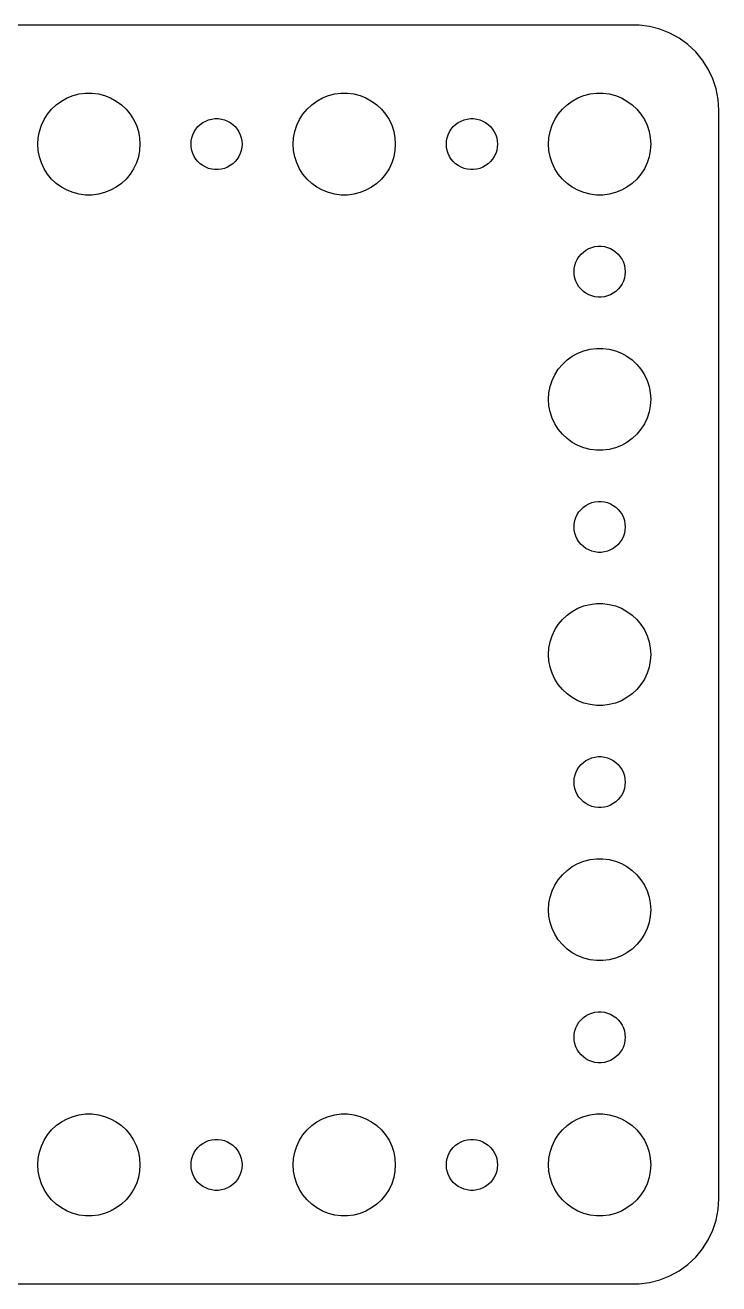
# Model space of a CAD drawing. Header units: metres. Extents: x -37 to 37, y 215 to 541.
# Drawn here: x -3.7 to 37, y 299 to 373 of the extents above; entities that cross this region are included whole.
import ezdxf

# ---------------------------------------------------------------- set-up
doc = ezdxf.new("R2010")
doc.units = ezdxf.units.M

msp = doc.modelspace()

# ---------------------------------------------------------------- linework, layer by layer
for p, q in [((32.3139, 372.99), (-32.3139, 372.99)), ((32.9369, 372.911), (32.3139, 372.99)), ((33.5451, 372.755), (32.9369, 372.911)), ((34.1289, 372.524), (33.5451, 372.755)), ((34.6791, 372.222), (34.1289, 372.524)), ((35.1871, 371.853), (34.6791, 372.222)), ((35.6448, 371.423), (35.1871, 371.853)), ((36.0451, 370.939), (35.6448, 371.423)), ((36.3815, 370.409), (36.0451, 370.939)), ((36.6489, 369.841), (36.3815, 370.409)), ((36.8429, 369.243), (36.6489, 369.841)), ((36.9606, 368.627), (36.8429, 369.243)), ((-1.91226, 368.312), (-1.60747, 368.533)), ((-1.60747, 368.533), (-1.27733, 368.714)), ((-1.27733, 368.714), (-0.92705, 368.853)), ((-0.92705, 368.853), (-0.56213, 368.947)), ((-0.56213, 368.947), (-0.18837, 368.994)), ((-0.18837, 368.994), (0.18837, 368.994)), ((0.18837, 368.994), (0.56213, 368.947)), ((0.56213, 368.947), (0.92705, 368.853)), ((0.92705, 368.853), (1.27733, 368.714)), ((1.27733, 368.714), (1.60747, 368.533)), ((1.60747, 368.533), (1.91226, 368.312)), ((13.0877, 368.312), (13.3925, 368.533)), ((13.3925, 368.533), (13.7227, 368.714)), ((13.7227, 368.714), (14.0729, 368.853)), ((14.0729, 368.853), (14.4379, 368.947)), ((14.4379, 368.947), (14.8116, 368.994)), ((14.8116, 368.994), (15.1884, 368.994)), ((15.1884, 368.994), (15.5621, 368.947)), ((15.5621, 368.947), (15.927, 368.853)), ((15.927, 368.853), (16.2773, 368.714)), ((16.2773, 368.714), (16.6075, 368.533)), ((16.6075, 368.533), (16.9123, 368.312)), ((28.0877, 368.312), (28.3925, 368.533)), ((28.3925, 368.533), (28.7227, 368.714)), ((28.7227, 368.714), (29.0729, 368.853)), ((29.0729, 368.853), (29.4379, 368.947)), ((29.4379, 368.947), (29.8116, 368.994)), ((29.8116, 368.994), (30.1884, 368.994)), ((30.1884, 368.994), (30.5621, 368.947)), ((30.5621, 368.947), (30.927, 368.853)), ((30.927, 368.853), (31.2773, 368.714)), ((31.2773, 368.714), (31.6075, 368.533)), ((31.6075, 368.533), (31.9123, 368.312)), ((37, 368), (36.9606, 368.627)), ((-2.62891, 367.445), (-2.42705, 367.763)), ((-2.42705, 367.763), (-2.1869, 368.054)), ((-2.1869, 368.054), (-1.91226, 368.312)), ((1.91226, 368.312), (2.1869, 368.054)), ((2.1869, 368.054), (2.42705, 367.763)), ((2.42705, 367.763), (2.62891, 367.445)), ((12.3711, 367.445), (12.5729, 367.763)), ((12.5729, 367.763), (12.8131, 368.054)), ((12.8131, 368.054), (13.0877, 368.312)), ((16.9123, 368.312), (17.1869, 368.054)), ((17.1869, 368.054), (17.427, 367.763)), ((17.427, 367.763), (17.6289, 367.445)), ((27.3711, 367.445), (27.5729, 367.763)), ((27.5729, 367.763), (27.8131, 368.054)), ((27.8131, 368.054), (28.0877, 368.312)), ((31.9123, 368.312), (32.1869, 368.054)), ((32.1869, 368.054), (32.427, 367.763)), ((32.427, 367.763), (32.6289, 367.445)), ((37, 304), (37, 368)), ((-2.90575, 366.746), (-2.78932, 367.104)), ((-2.78932, 367.104), (-2.62891, 367.445)), ((2.62891, 367.445), (2.78932, 367.104)), ((2.78932, 367.104), (2.90575, 366.746)), ((6.28647, 366.882), (6.40654, 367.027)), ((6.40654, 367.027), (6.54385, 367.156)), ((6.54385, 367.156), (6.69626, 367.266)), ((6.69626, 367.266), (6.86133, 367.357)), ((6.86133, 367.357), (7.03647, 367.427)), ((7.03647, 367.427), (7.21892, 367.473)), ((7.21892, 367.473), (7.40581, 367.497)), ((7.40581, 367.497), (7.59418, 367.497)), ((7.59418, 367.497), (7.78107, 367.473)), ((7.78107, 367.473), (7.96352, 367.427)), ((7.96352, 367.427), (8.13866, 367.357)), ((8.13866, 367.357), (8.30373, 367.266)), ((8.30373, 367.266), (8.45613, 367.156)), ((8.45613, 367.156), (8.59344, 367.027)), ((8.59344, 367.027), (8.71352, 366.882)), ((12.0942, 366.746), (12.2107, 367.104)), ((12.2107, 367.104), (12.3711, 367.445)), ((17.6289, 367.445), (17.7893, 367.104)), ((17.7893, 367.104), (17.9057, 366.746)), ((21.2865, 366.882), (21.4065, 367.027)), ((21.4065, 367.027), (21.5439, 367.156)), ((21.5439, 367.156), (21.6963, 367.266)), ((21.6963, 367.266), (21.8613, 367.357)), ((21.8613, 367.357), (22.0365, 367.427)), ((22.0365, 367.427), (22.2189, 367.473)), ((22.2189, 367.473), (22.4058, 367.497)), ((22.4058, 367.497), (22.5942, 367.497)), ((22.5942, 367.497), (22.7811, 367.473)), ((22.7811, 367.473), (22.9635, 367.427)), ((22.9635, 367.427), (23.1387, 367.357)), ((23.1387, 367.357), (23.3037, 367.266)), ((23.3037, 367.266), (23.4561, 367.156)), ((23.4561, 367.156), (23.5934, 367.027)), ((23.5934, 367.027), (23.7135, 366.882)), ((27.0942, 366.746), (27.2107, 367.104)), ((27.2107, 367.104), (27.3711, 367.445)), ((32.6289, 367.445), (32.7893, 367.104)), ((32.7893, 367.104), (32.9057, 366.746)), ((-3, 366), (-2.97633, 366.376)), ((-2.97633, 366.376), (-2.90575, 366.746)), ((2.90575, 366.746), (2.97633, 366.376)), ((2.97633, 366.376), (3, 366)), ((6.01183, 366.188), (6.04712, 366.373)), ((6.04712, 366.373), (6.10533, 366.552)), ((6.10533, 366.552), (6.18553, 366.723)), ((6.18553, 366.723), (6.28647, 366.882)), ((8.71352, 366.882), (8.81445, 366.723)), ((8.81445, 366.723), (8.89465, 366.552)), ((8.89465, 366.552), (8.95287, 366.373)), ((8.95287, 366.373), (8.98816, 366.188)), ((12, 366), (12.0237, 366.376)), ((12.0237, 366.376), (12.0942, 366.746)), ((17.9057, 366.746), (17.9763, 366.376)), ((17.9763, 366.376), (18, 366)), ((21.0118, 366.188), (21.0471, 366.373)), ((21.0471, 366.373), (21.1053, 366.552)), ((21.1053, 366.552), (21.1855, 366.723)), ((21.1855, 366.723), (21.2865, 366.882)), ((23.7135, 366.882), (23.8145, 366.723)), ((23.8145, 366.723), (23.8947, 366.552)), ((23.8947, 366.552), (23.9529, 366.373)), ((23.9529, 366.373), (23.9882, 366.188)), ((27, 366), (27.0237, 366.376)), ((27.0237, 366.376), (27.0942, 366.746)), ((32.9057, 366.746), (32.9763, 366.376)), ((32.9763, 366.376), (33, 366)), ((-2.97633, 365.624), (-3, 366)), ((-2.90575, 365.254), (-2.97633, 365.624)), ((2.97633, 365.624), (2.90575, 365.254)), ((3, 366), (2.97633, 365.624)), ((6, 366), (6.01183, 366.188)), ((6.01183, 365.812), (6, 366)), ((6.04712, 365.627), (6.01183, 365.812)), ((6.10533, 365.448), (6.04712, 365.627)), ((8.95287, 365.627), (8.89465, 365.448)), ((8.98816, 365.812), (8.95287, 365.627)), ((8.98816, 366.188), (9, 366)), ((9, 366), (8.98816, 365.812)), ((12.0237, 365.624), (12, 366)), ((12.0942, 365.254), (12.0237, 365.624)), ((17.9763, 365.624), (17.9057, 365.254)), ((18, 366), (17.9763, 365.624)), ((21, 366), (21.0118, 366.188)), ((21.0118, 365.812), (21, 366)), ((21.0471, 365.627), (21.0118, 365.812)), ((21.1053, 365.448), (21.0471, 365.627)), ((23.9529, 365.627), (23.8947, 365.448)), ((23.9882, 365.812), (23.9529, 365.627)), ((23.9882, 366.188), (24, 366)), ((24, 366), (23.9882, 365.812)), ((27.0237, 365.624), (27, 366)), ((27.0942, 365.254), (27.0237, 365.624)), ((32.9763, 365.624), (32.9057, 365.254)), ((33, 366), (32.9763, 365.624)), ((-2.78932, 364.896), (-2.90575, 365.254)), ((-2.62891, 364.555), (-2.78932, 364.896)), ((2.78932, 364.896), (2.62891, 364.555)), ((2.90575, 365.254), (2.78932, 364.896)), ((6.18553, 365.277), (6.10533, 365.448)), ((6.28647, 365.118), (6.18553, 365.277)), ((6.40654, 364.973), (6.28647, 365.118)), ((6.54385, 364.844), (6.40654, 364.973)), ((6.69626, 364.734), (6.54385, 364.844)), ((6.86133, 364.643), (6.69626, 364.734)), ((8.30373, 364.734), (8.13866, 364.643)), ((8.45613, 364.844), (8.30373, 364.734)), ((8.59344, 364.973), (8.45613, 364.844)), ((8.71352, 365.118), (8.59344, 364.973)), ((8.81445, 365.277), (8.71352, 365.118)), ((8.89465, 365.448), (8.81445, 365.277)), ((12.2107, 364.896), (12.0942, 365.254)), ((12.3711, 364.555), (12.2107, 364.896)), ((17.7893, 364.896), (17.6289, 364.555)), ((17.9057, 365.254), (17.7893, 364.896)), ((21.1855, 365.277), (21.1053, 365.448)), ((21.2865, 365.118), (21.1855, 365.277)), ((21.4065, 364.973), (21.2865, 365.118)), ((21.5439, 364.844), (21.4065, 364.973)), ((21.6963, 364.734), (21.5439, 364.844)), ((21.8613, 364.643), (21.6963, 364.734)), ((23.3037, 364.734), (23.1387, 364.643)), ((23.4561, 364.844), (23.3037, 364.734)), ((23.5934, 364.973), (23.4561, 364.844)), ((23.7135, 365.118), (23.5934, 364.973)), ((23.8145, 365.277), (23.7135, 365.118)), ((23.8947, 365.448), (23.8145, 365.277)), ((27.2107, 364.896), (27.0942, 365.254)), ((27.3711, 364.555), (27.2107, 364.896)), ((32.7893, 364.896), (32.6289, 364.555)), ((32.9057, 365.254), (32.7893, 364.896)), ((-2.42705, 364.237), (-2.62891, 364.555)), ((-2.1869, 363.946), (-2.42705, 364.237)), ((2.42705, 364.237), (2.1869, 363.946)), ((2.62891, 364.555), (2.42705, 364.237)), ((7.03647, 364.573), (6.86133, 364.643)), ((7.21892, 364.527), (7.03647, 364.573)), ((7.40581, 364.503), (7.21892, 364.527)), ((7.59418, 364.503), (7.40581, 364.503)), ((7.78107, 364.527), (7.59418, 364.503)), ((7.96352, 364.573), (7.78107, 364.527)), ((8.13866, 364.643), (7.96352, 364.573)), ((12.5729, 364.237), (12.3711, 364.555)), ((12.8131, 363.946), (12.5729, 364.237)), ((17.427, 364.237), (17.1869, 363.946)), ((17.6289, 364.555), (17.427, 364.237)), ((22.0365, 364.573), (21.8613, 364.643)), ((22.2189, 364.527), (22.0365, 364.573)), ((22.4058, 364.503), (22.2189, 364.527)), ((22.5942, 364.503), (22.4058, 364.503)), ((22.7811, 364.527), (22.5942, 364.503)), ((22.9635, 364.573), (22.7811, 364.527)), ((23.1387, 364.643), (22.9635, 364.573)), ((27.5729, 364.237), (27.3711, 364.555)), ((27.8131, 363.946), (27.5729, 364.237)), ((32.427, 364.237), (32.1869, 363.946)), ((32.6289, 364.555), (32.427, 364.237)), ((-1.91226, 363.688), (-2.1869, 363.946)), ((-1.60747, 363.467), (-1.91226, 363.688)), ((-1.27733, 363.286), (-1.60747, 363.467)), ((-0.92705, 363.147), (-1.27733, 363.286)), ((1.27733, 363.286), (0.92705, 363.147)), ((1.60747, 363.467), (1.27733, 363.286)), ((1.91226, 363.688), (1.60747, 363.467)), ((2.1869, 363.946), (1.91226, 363.688)), ((13.0877, 363.688), (12.8131, 363.946)), ((13.3925, 363.467), (13.0877, 363.688)), ((13.7227, 363.286), (13.3925, 363.467)), ((14.0729, 363.147), (13.7227, 363.286)), ((16.2773, 363.286), (15.927, 363.147)), ((16.6075, 363.467), (16.2773, 363.286)), ((16.9123, 363.688), (16.6075, 363.467)), ((17.1869, 363.946), (16.9123, 363.688)), ((28.0877, 363.688), (27.8131, 363.946)), ((28.3925, 363.467), (28.0877, 363.688)), ((28.7227, 363.286), (28.3925, 363.467)), ((29.0729, 363.147), (28.7227, 363.286)), ((31.2773, 363.286), (30.927, 363.147)), ((31.6075, 363.467), (31.2773, 363.286)), ((31.9123, 363.688), (31.6075, 363.467)), ((32.1869, 363.946), (31.9123, 363.688)), ((-0.56213, 363.053), (-0.92705, 363.147)), ((-0.18837, 363.006), (-0.56213, 363.053)), ((0.18837, 363.006), (-0.18837, 363.006)), ((0.56213, 363.053), (0.18837, 363.006)), ((0.92705, 363.147), (0.56213, 363.053)), ((14.4379, 363.053), (14.0729, 363.147)), ((14.8116, 363.006), (14.4379, 363.053)), ((15.1884, 363.006), (14.8116, 363.006)), ((15.5621, 363.053), (15.1884, 363.006)), ((15.927, 363.147), (15.5621, 363.053)), ((29.4379, 363.053), (29.0729, 363.147)), ((29.8116, 363.006), (29.4379, 363.053)), ((30.1884, 363.006), (29.8116, 363.006)), ((30.5621, 363.053), (30.1884, 363.006)), ((30.927, 363.147), (30.5621, 363.053)), ((28.9065, 359.527), (29.0439, 359.656)), ((29.0439, 359.656), (29.1963, 359.766)), ((29.1963, 359.766), (29.3613, 359.857)), ((29.3613, 359.857), (29.5365, 359.927)), ((29.5365, 359.927), (29.7189, 359.973)), ((29.7189, 359.973), (29.9058, 359.997)), ((29.9058, 359.997), (30.0942, 359.997)), ((30.0942, 359.997), (30.2811, 359.973)), ((30.2811, 359.973), (30.4635, 359.927)), ((30.4635, 359.927), (30.6387, 359.857)), ((30.6387, 359.857), (30.8037, 359.766)), ((30.8037, 359.766), (30.9561, 359.656)), ((30.9561, 359.656), (31.0934, 359.527)), ((28.5118, 358.688), (28.5471, 358.873)), ((28.5471, 358.873), (28.6053, 359.052)), ((28.6053, 359.052), (28.6855, 359.223)), ((28.6855, 359.223), (28.7865, 359.382)), ((28.7865, 359.382), (28.9065, 359.527)), ((31.0934, 359.527), (31.2135, 359.382)), ((31.2135, 359.382), (31.3145, 359.223)), ((31.3145, 359.223), (31.3947, 359.052)), ((31.3947, 359.052), (31.4529, 358.873)), ((31.4529, 358.873), (31.4882, 358.688)), ((28.5, 358.5), (28.5118, 358.688)), ((28.5118, 358.312), (28.5, 358.5)), ((28.5471, 358.127), (28.5118, 358.312)), ((28.6053, 357.948), (28.5471, 358.127)), ((31.4529, 358.127), (31.3947, 357.948)), ((31.4882, 358.312), (31.4529, 358.127)), ((31.4882, 358.688), (31.5, 358.5)), ((31.5, 358.5), (31.4882, 358.312)), ((28.6855, 357.777), (28.6053, 357.948)), ((28.7865, 357.618), (28.6855, 357.777)), ((28.9065, 357.473), (28.7865, 357.618)), ((29.0439, 357.344), (28.9065, 357.473)), ((29.1963, 357.234), (29.0439, 357.344)), ((30.9561, 357.344), (30.8037, 357.234)), ((31.0934, 357.473), (30.9561, 357.344)), ((31.2135, 357.618), (31.0934, 357.473)), ((31.3145, 357.777), (31.2135, 357.618)), ((31.3947, 357.948), (31.3145, 357.777)), ((29.3613, 357.143), (29.1963, 357.234)), ((29.5365, 357.073), (29.3613, 357.143)), ((29.7189, 357.027), (29.5365, 357.073)), ((29.9058, 357.003), (29.7189, 357.027)), ((30.0942, 357.003), (29.9058, 357.003)), ((30.2811, 357.027), (30.0942, 357.003)), ((30.4635, 357.073), (30.2811, 357.027)), ((30.6387, 357.143), (30.4635, 357.073)), ((30.8037, 357.234), (30.6387, 357.143)), ((28.3925, 353.533), (28.7227, 353.714)), ((28.7227, 353.714), (29.0729, 353.853)), ((29.0729, 353.853), (29.4379, 353.947)), ((29.4379, 353.947), (29.8116, 353.994)), ((29.8116, 353.994), (30.1884, 353.994)), ((30.1884, 353.994), (30.5621, 353.947)), ((30.5621, 353.947), (30.927, 353.853)), ((30.927, 353.853), (31.2773, 353.714)), ((31.2773, 353.714), (31.6075, 353.533)), ((27.5729, 352.763), (27.8131, 353.054)), ((27.8131, 353.054), (28.0877, 353.312)), ((28.0877, 353.312), (28.3925, 353.533)), ((31.6075, 353.533), (31.9123, 353.312)), ((31.9123, 353.312), (32.1869, 353.054)), ((32.1869, 353.054), (32.427, 352.763)), ((27.2107, 352.104), (27.3711, 352.445)), ((27.3711, 352.445), (27.5729, 352.763)), ((32.427, 352.763), (32.6289, 352.445)), ((32.6289, 352.445), (32.7893, 352.104)), ((27.0237, 351.376), (27.0942, 351.746)), ((27.0942, 351.746), (27.2107, 352.104)), ((32.7893, 352.104), (32.9057, 351.746)), ((32.9057, 351.746), (32.9763, 351.376)), ((27, 351), (27.0237, 351.376)), ((27.0237, 350.624), (27, 351)), ((32.9763, 351.376), (33, 351)), ((33, 351), (32.9763, 350.624)), ((27.0942, 350.254), (27.0237, 350.624)), ((27.2107, 349.896), (27.0942, 350.254)), ((32.9057, 350.254), (32.7893, 349.896)), ((32.9763, 350.624), (32.9057, 350.254)), ((27.3711, 349.555), (27.2107, 349.896)), ((27.5729, 349.237), (27.3711, 349.555)), ((27.8131, 348.946), (27.5729, 349.237)), ((32.427, 349.237), (32.1869, 348.946)), ((32.6289, 349.555), (32.427, 349.237)), ((32.7893, 349.896), (32.6289, 349.555)), ((28.0877, 348.688), (27.8131, 348.946)), ((28.3925, 348.467), (28.0877, 348.688)), ((28.7227, 348.286), (28.3925, 348.467)), ((31.6075, 348.467), (31.2773, 348.286)), ((31.9123, 348.688), (31.6075, 348.467)), ((32.1869, 348.946), (31.9123, 348.688)), ((29.0729, 348.147), (28.7227, 348.286)), ((29.4379, 348.053), (29.0729, 348.147)), ((29.8116, 348.006), (29.4379, 348.053)), ((30.1884, 348.006), (29.8116, 348.006)), ((30.5621, 348.053), (30.1884, 348.006)), ((30.927, 348.147), (30.5621, 348.053)), ((31.2773, 348.286), (30.927, 348.147)), ((29.0439, 344.656), (29.1963, 344.766)), ((29.1963, 344.766), (29.3613, 344.857)), ((29.3613, 344.857), (29.5365, 344.927)), ((29.5365, 344.927), (29.7189, 344.973)), ((29.7189, 344.973), (29.9058, 344.997)), ((29.9058, 344.997), (30.0942, 344.997)), ((30.0942, 344.997), (30.2811, 344.973)), ((30.2811, 344.973), (30.4635, 344.927)), ((30.4635, 344.927), (30.6387, 344.857)), ((30.6387, 344.857), (30.8037, 344.766)), ((30.8037, 344.766), (30.9561, 344.656)), ((28.5471, 343.873), (28.6053, 344.052)), ((28.6053, 344.052), (28.6855, 344.223)), ((28.6855, 344.223), (28.7865, 344.382)), ((28.7865, 344.382), (28.9065, 344.527)), ((28.9065, 344.527), (29.0439, 344.656)), ((30.9561, 344.656), (31.0934, 344.527)), ((31.0934, 344.527), (31.2135, 344.382)), ((31.2135, 344.382), (31.3145, 344.223)), ((31.3145, 344.223), (31.3947, 344.052)), ((31.3947, 344.052), (31.4529, 343.873)), ((28.5, 343.5), (28.5118, 343.688)), ((28.5118, 343.312), (28.5, 343.5)), ((28.5118, 343.688), (28.5471, 343.873)), ((28.5471, 343.127), (28.5118, 343.312)), ((31.4529, 343.873), (31.4882, 343.688)), ((31.4882, 343.312), (31.4529, 343.127)), ((31.4882, 343.688), (31.5, 343.5)), ((31.5, 343.5), (31.4882, 343.312)), ((28.6053, 342.948), (28.5471, 343.127)), ((28.6855, 342.777), (28.6053, 342.948)), ((28.7865, 342.618), (28.6855, 342.777)), ((28.9065, 342.473), (28.7865, 342.618)), ((31.2135, 342.618), (31.0934, 342.473)), ((31.3145, 342.777), (31.2135, 342.618)), ((31.3947, 342.948), (31.3145, 342.777)), ((31.4529, 343.127), (31.3947, 342.948)), ((29.0439, 342.344), (28.9065, 342.473)), ((29.1963, 342.234), (29.0439, 342.344)), ((29.3613, 342.143), (29.1963, 342.234)), ((29.5365, 342.073), (29.3613, 342.143)), ((29.7189, 342.027), (29.5365, 342.073)), ((29.9058, 342.003), (29.7189, 342.027)), ((30.0942, 342.003), (29.9058, 342.003)), ((30.2811, 342.027), (30.0942, 342.003)), ((30.4635, 342.073), (30.2811, 342.027)), ((30.6387, 342.143), (30.4635, 342.073)), ((30.8037, 342.234), (30.6387, 342.143)), ((30.9561, 342.344), (30.8037, 342.234)), ((31.0934, 342.473), (30.9561, 342.344)), ((28.7227, 338.714), (29.0729, 338.853)), ((29.0729, 338.853), (29.4379, 338.947)), ((29.4379, 338.947), (29.8116, 338.994)), ((29.8116, 338.994), (30.1884, 338.994)), ((30.1884, 338.994), (30.5621, 338.947)), ((30.5621, 338.947), (30.927, 338.853)), ((30.927, 338.853), (31.2773, 338.714)), ((27.8131, 338.054), (28.0877, 338.312)), ((28.0877, 338.312), (28.3925, 338.533)), ((28.3925, 338.533), (28.7227, 338.714)), ((31.2773, 338.714), (31.6075, 338.533)), ((31.6075, 338.533), (31.9123, 338.312)), ((31.9123, 338.312), (32.1869, 338.054)), ((27.2107, 337.104), (27.3711, 337.445)), ((27.3711, 337.445), (27.5729, 337.763)), ((27.5729, 337.763), (27.8131, 338.054)), ((32.1869, 338.054), (32.427, 337.763)), ((32.427, 337.763), (32.6289, 337.445)), ((32.6289, 337.445), (32.7893, 337.104)), ((27.0237, 336.376), (27.0942, 336.746)), ((27.0942, 336.746), (27.2107, 337.104)), ((32.7893, 337.104), (32.9057, 336.746)), ((32.9057, 336.746), (32.9763, 336.376)), ((27, 336), (27.0237, 336.376)), ((27.0237, 335.624), (27, 336)), ((32.9763, 336.376), (33, 336)), ((33, 336), (32.9763, 335.624)), ((27.0942, 335.254), (27.0237, 335.624)), ((27.2107, 334.896), (27.0942, 335.254)), ((32.9057, 335.254), (32.7893, 334.896)), ((32.9763, 335.624), (32.9057, 335.254)), ((27.3711, 334.555), (27.2107, 334.896)), ((27.5729, 334.237), (27.3711, 334.555)), ((32.6289, 334.555), (32.427, 334.237)), ((32.7893, 334.896), (32.6289, 334.555)), ((27.8131, 333.946), (27.5729, 334.237)), ((28.0877, 333.688), (27.8131, 333.946)), ((28.3925, 333.467), (28.0877, 333.688)), ((31.9123, 333.688), (31.6075, 333.467)), ((32.1869, 333.946), (31.9123, 333.688)), ((32.427, 334.237), (32.1869, 333.946)), ((28.7227, 333.286), (28.3925, 333.467)), ((29.0729, 333.147), (28.7227, 333.286)), ((29.4379, 333.053), (29.0729, 333.147)), ((29.8116, 333.006), (29.4379, 333.053)), ((30.1884, 333.006), (29.8116, 333.006)), ((30.5621, 333.053), (30.1884, 333.006)), ((30.927, 333.147), (30.5621, 333.053)), ((31.2773, 333.286), (30.927, 333.147)), ((31.6075, 333.467), (31.2773, 333.286)), ((29.5365, 329.927), (29.7189, 329.973)), ((29.7189, 329.973), (29.9058, 329.997)), ((29.9058, 329.997), (30.0942, 329.997)), ((30.0942, 329.997), (30.2811, 329.973)), ((30.2811, 329.973), (30.4635, 329.927)), ((28.6053, 329.052), (28.6855, 329.223)), ((28.6855, 329.223), (28.7865, 329.382)), ((28.7865, 329.382), (28.9065, 329.527)), ((28.9065, 329.527), (29.0439, 329.656)), ((29.0439, 329.656), (29.1963, 329.766)), ((29.1963, 329.766), (29.3613, 329.857)), ((29.3613, 329.857), (29.5365, 329.927)), ((30.4635, 329.927), (30.6387, 329.857)), ((30.6387, 329.857), (30.8037, 329.766)), ((30.8037, 329.766), (30.9561, 329.656)), ((30.9561, 329.656), (31.0934, 329.527)), ((31.0934, 329.527), (31.2135, 329.382)), ((31.2135, 329.382), (31.3145, 329.223)), ((31.3145, 329.223), (31.3947, 329.052)), ((28.5, 328.5), (28.5118, 328.688)), ((28.5118, 328.312), (28.5, 328.5)), ((28.5118, 328.688), (28.5471, 328.873)), ((28.5471, 328.873), (28.6053, 329.052)), ((31.3947, 329.052), (31.4529, 328.873)), ((31.4529, 328.873), (31.4882, 328.688)), ((31.4882, 328.688), (31.5, 328.5)), ((31.5, 328.5), (31.4882, 328.312)), ((28.5471, 328.127), (28.5118, 328.312)), ((28.6053, 327.948), (28.5471, 328.127)), ((28.6855, 327.777), (28.6053, 327.948)), ((28.7865, 327.618), (28.6855, 327.777)), ((31.3145, 327.777), (31.2135, 327.618)), ((31.3947, 327.948), (31.3145, 327.777)), ((31.4529, 328.127), (31.3947, 327.948)), ((31.4882, 328.312), (31.4529, 328.127)), ((28.9065, 327.473), (28.7865, 327.618)), ((29.0439, 327.344), (28.9065, 327.473)), ((29.1963, 327.234), (29.0439, 327.344)), ((29.3613, 327.143), (29.1963, 327.234)), ((29.5365, 327.073), (29.3613, 327.143)), ((29.7189, 327.027), (29.5365, 327.073)), ((29.9058, 327.003), (29.7189, 327.027)), ((30.0942, 327.003), (29.9058, 327.003)), ((30.2811, 327.027), (30.0942, 327.003)), ((30.4635, 327.073), (30.2811, 327.027)), ((30.6387, 327.143), (30.4635, 327.073)), ((30.8037, 327.234), (30.6387, 327.143)), ((30.9561, 327.344), (30.8037, 327.234)), ((31.0934, 327.473), (30.9561, 327.344)), ((31.2135, 327.618), (31.0934, 327.473)), ((27.8131, 323.054), (28.0877, 323.312)), ((28.0877, 323.312), (28.3925, 323.533)), ((28.3925, 323.533), (28.7227, 323.714)), ((28.7227, 323.714), (29.0729, 323.853)), ((29.0729, 323.853), (29.4379, 323.947)), ((29.4379, 323.947), (29.8116, 323.994)), ((29.8116, 323.994), (30.1884, 323.994)), ((30.1884, 323.994), (30.5621, 323.947)), ((30.5621, 323.947), (30.927, 323.853)), ((30.927, 323.853), (31.2773, 323.714)), ((31.2773, 323.714), (31.6075, 323.533)), ((31.6075, 323.533), (31.9123, 323.312)), ((31.9123, 323.312), (32.1869, 323.054)), ((27.3711, 322.445), (27.5729, 322.763)), ((27.5729, 322.763), (27.8131, 323.054)), ((32.1869, 323.054), (32.427, 322.763)), ((32.427, 322.763), (32.6289, 322.445)), ((27.0942, 321.746), (27.2107, 322.104)), ((27.2107, 322.104), (27.3711, 322.445)), ((32.6289, 322.445), (32.7893, 322.104)), ((32.7893, 322.104), (32.9057, 321.746)), ((27, 321), (27.0237, 321.376)), ((27.0237, 321.376), (27.0942, 321.746)), ((32.9057, 321.746), (32.9763, 321.376)), ((32.9763, 321.376), (33, 321)), ((27.0237, 320.624), (27, 321)), ((27.0942, 320.254), (27.0237, 320.624)), ((32.9763, 320.624), (32.9057, 320.254)), ((33, 321), (32.9763, 320.624)), ((27.2107, 319.896), (27.0942, 320.254)), ((27.3711, 319.555), (27.2107, 319.896)), ((32.7893, 319.896), (32.6289, 319.555)), ((32.9057, 320.254), (32.7893, 319.896)), ((27.5729, 319.237), (27.3711, 319.555)), ((27.8131, 318.946), (27.5729, 319.237)), ((28.0877, 318.688), (27.8131, 318.946)), ((32.1869, 318.946), (31.9123, 318.688)), ((32.427, 319.237), (32.1869, 318.946)), ((32.6289, 319.555), (32.427, 319.237)), ((28.3925, 318.467), (28.0877, 318.688)), ((28.7227, 318.286), (28.3925, 318.467)), ((29.0729, 318.147), (28.7227, 318.286)), ((29.4379, 318.053), (29.0729, 318.147)), ((30.927, 318.147), (30.5621, 318.053)), ((31.2773, 318.286), (30.927, 318.147)), ((31.6075, 318.467), (31.2773, 318.286)), ((31.9123, 318.688), (31.6075, 318.467)), ((29.8116, 318.006), (29.4379, 318.053)), ((30.1884, 318.006), (29.8116, 318.006)), ((30.5621, 318.053), (30.1884, 318.006)), ((28.7865, 314.382), (28.9065, 314.527)), ((28.9065, 314.527), (29.0439, 314.656)), ((29.0439, 314.656), (29.1963, 314.766)), ((29.1963, 314.766), (29.3613, 314.857)), ((29.3613, 314.857), (29.5365, 314.927)), ((29.5365, 314.927), (29.7189, 314.973)), ((29.7189, 314.973), (29.9058, 314.997)), ((29.9058, 314.997), (30.0942, 314.997)), ((30.0942, 314.997), (30.2811, 314.973)), ((30.2811, 314.973), (30.4635, 314.927)), ((30.4635, 314.927), (30.6387, 314.857)), ((30.6387, 314.857), (30.8037, 314.766)), ((30.8037, 314.766), (30.9561, 314.656)), ((30.9561, 314.656), (31.0934, 314.527)), ((31.0934, 314.527), (31.2135, 314.382)), ((28.5, 313.5), (28.5118, 313.688)), ((28.5118, 313.688), (28.5471, 313.873)), ((28.5471, 313.873), (28.6053, 314.052)), ((28.6053, 314.052), (28.6855, 314.223)), ((28.6855, 314.223), (28.7865, 314.382)), ((31.2135, 314.382), (31.3145, 314.223)), ((31.3145, 314.223), (31.3947, 314.052)), ((31.3947, 314.052), (31.4529, 313.873)), ((31.4529, 313.873), (31.4882, 313.688)), ((31.4882, 313.688), (31.5, 313.5)), ((28.5118, 313.312), (28.5, 313.5)), ((28.5471, 313.127), (28.5118, 313.312)), ((28.6053, 312.948), (28.5471, 313.127)), ((28.6855, 312.777), (28.6053, 312.948)), ((31.3947, 312.948), (31.3145, 312.777)), ((31.4529, 313.127), (31.3947, 312.948)), ((31.4882, 313.312), (31.4529, 313.127)), ((31.5, 313.5), (31.4882, 313.312)), ((28.7865, 312.618), (28.6855, 312.777)), ((28.9065, 312.473), (28.7865, 312.618)), ((29.0439, 312.344), (28.9065, 312.473)), ((29.1963, 312.234), (29.0439, 312.344)), ((29.3613, 312.143), (29.1963, 312.234)), ((30.8037, 312.234), (30.6387, 312.143)), ((30.9561, 312.344), (30.8037, 312.234)), ((31.0934, 312.473), (30.9561, 312.344)), ((31.2135, 312.618), (31.0934, 312.473)), ((31.3145, 312.777), (31.2135, 312.618)), ((29.5365, 312.073), (29.3613, 312.143)), ((29.7189, 312.027), (29.5365, 312.073)), ((29.9058, 312.003), (29.7189, 312.027)), ((30.0942, 312.003), (29.9058, 312.003)), ((30.2811, 312.027), (30.0942, 312.003)), ((30.4635, 312.073), (30.2811, 312.027)), ((30.6387, 312.143), (30.4635, 312.073)), ((-1.91226, 308.312), (-1.60747, 308.533)), ((-1.60747, 308.533), (-1.27733, 308.714)), ((-1.27733, 308.714), (-0.92705, 308.853)), ((-0.92705, 308.853), (-0.56213, 308.947)), ((-0.56213, 308.947), (-0.18837, 308.994)), ((-0.18837, 308.994), (0.18837, 308.994)), ((0.18837, 308.994), (0.56213, 308.947)), ((0.56213, 308.947), (0.92705, 308.853)), ((0.92705, 308.853), (1.27733, 308.714)), ((1.27733, 308.714), (1.60747, 308.533)), ((1.60747, 308.533), (1.91226, 308.312)), ((13.0877, 308.312), (13.3925, 308.533)), ((13.3925, 308.533), (13.7227, 308.714)), ((13.7227, 308.714), (14.0729, 308.853)), ((14.0729, 308.853), (14.4379, 308.947)), ((14.4379, 308.947), (14.8116, 308.994)), ((14.8116, 308.994), (15.1884, 308.994)), ((15.1884, 308.994), (15.5621, 308.947)), ((15.5621, 308.947), (15.927, 308.853)), ((15.927, 308.853), (16.2773, 308.714)), ((16.2773, 308.714), (16.6075, 308.533)), ((16.6075, 308.533), (16.9123, 308.312)), ((28.0877, 308.312), (28.3925, 308.533)), ((28.3925, 308.533), (28.7227, 308.714)), ((28.7227, 308.714), (29.0729, 308.853)), ((29.0729, 308.853), (29.4379, 308.947)), ((29.4379, 308.947), (29.8116, 308.994)), ((29.8116, 308.994), (30.1884, 308.994)), ((30.1884, 308.994), (30.5621, 308.947)), ((30.5621, 308.947), (30.927, 308.853)), ((30.927, 308.853), (31.2773, 308.714)), ((31.2773, 308.714), (31.6075, 308.533)), ((31.6075, 308.533), (31.9123, 308.312)), ((-2.62891, 307.445), (-2.42705, 307.763)), ((-2.42705, 307.763), (-2.1869, 308.054)), ((-2.1869, 308.054), (-1.91226, 308.312)), ((1.91226, 308.312), (2.1869, 308.054)), ((2.1869, 308.054), (2.42705, 307.763)), ((2.42705, 307.763), (2.62891, 307.445)), ((12.3711, 307.445), (12.5729, 307.763)), ((12.5729, 307.763), (12.8131, 308.054)), ((12.8131, 308.054), (13.0877, 308.312)), ((16.9123, 308.312), (17.1869, 308.054)), ((17.1869, 308.054), (17.427, 307.763)), ((17.427, 307.763), (17.6289, 307.445)), ((27.3711, 307.445), (27.5729, 307.763)), ((27.5729, 307.763), (27.8131, 308.054)), ((27.8131, 308.054), (28.0877, 308.312)), ((31.9123, 308.312), (32.1869, 308.054)), ((32.1869, 308.054), (32.427, 307.763)), ((32.427, 307.763), (32.6289, 307.445)), ((-2.90575, 306.746), (-2.78932, 307.104)), ((-2.78932, 307.104), (-2.62891, 307.445)), ((2.62891, 307.445), (2.78932, 307.104)), ((2.78932, 307.104), (2.90575, 306.746)), ((6.28647, 306.882), (6.40654, 307.027)), ((6.40654, 307.027), (6.54385, 307.156)), ((6.54385, 307.156), (6.69626, 307.266)), ((6.69626, 307.266), (6.86133, 307.357)), ((6.86133, 307.357), (7.03647, 307.427)), ((7.03647, 307.427), (7.21892, 307.473)), ((7.21892, 307.473), (7.40581, 307.497)), ((7.40581, 307.497), (7.59418, 307.497)), ((7.59418, 307.497), (7.78107, 307.473)), ((7.78107, 307.473), (7.96352, 307.427)), ((7.96352, 307.427), (8.13866, 307.357)), ((8.13866, 307.357), (8.30373, 307.266)), ((8.30373, 307.266), (8.45613, 307.156)), ((8.45613, 307.156), (8.59344, 307.027)), ((8.59344, 307.027), (8.71352, 306.882)), ((12.0942, 306.746), (12.2107, 307.104)), ((12.2107, 307.104), (12.3711, 307.445)), ((17.6289, 307.445), (17.7893, 307.104)), ((17.7893, 307.104), (17.9057, 306.746)), ((21.2865, 306.882), (21.4065, 307.027)), ((21.4065, 307.027), (21.5439, 307.156)), ((21.5439, 307.156), (21.6963, 307.266)), ((21.6963, 307.266), (21.8613, 307.357)), ((21.8613, 307.357), (22.0365, 307.427)), ((22.0365, 307.427), (22.2189, 307.473)), ((22.2189, 307.473), (22.4058, 307.497)), ((22.4058, 307.497), (22.5942, 307.497)), ((22.5942, 307.497), (22.7811, 307.473)), ((22.7811, 307.473), (22.9635, 307.427)), ((22.9635, 307.427), (23.1387, 307.357)), ((23.1387, 307.357), (23.3037, 307.266)), ((23.3037, 307.266), (23.4561, 307.156)), ((23.4561, 307.156), (23.5934, 307.027)), ((23.5934, 307.027), (23.7135, 306.882)), ((27.0942, 306.746), (27.2107, 307.104)), ((27.2107, 307.104), (27.3711, 307.445)), ((32.6289, 307.445), (32.7893, 307.104)), ((32.7893, 307.104), (32.9057, 306.746)), ((-3, 306), (-2.97633, 306.376)), ((-2.97633, 306.376), (-2.90575, 306.746)), ((2.90575, 306.746), (2.97633, 306.376)), ((2.97633, 306.376), (3, 306)), ((6.01183, 306.188), (6.04712, 306.373)), ((6.04712, 306.373), (6.10533, 306.552)), ((6.10533, 306.552), (6.18553, 306.723)), ((6.18553, 306.723), (6.28647, 306.882)), ((8.71352, 306.882), (8.81445, 306.723)), ((8.81445, 306.723), (8.89465, 306.552)), ((8.89465, 306.552), (8.95287, 306.373)), ((8.95287, 306.373), (8.98816, 306.188)), ((12, 306), (12.0237, 306.376)), ((12.0237, 306.376), (12.0942, 306.746)), ((17.9057, 306.746), (17.9763, 306.376)), ((17.9763, 306.376), (18, 306)), ((21.0118, 306.188), (21.0471, 306.373)), ((21.0471, 306.373), (21.1053, 306.552)), ((21.1053, 306.552), (21.1855, 306.723)), ((21.1855, 306.723), (21.2865, 306.882)), ((23.7135, 306.882), (23.8145, 306.723)), ((23.8145, 306.723), (23.8947, 306.552)), ((23.8947, 306.552), (23.9529, 306.373)), ((23.9529, 306.373), (23.9882, 306.188)), ((27, 306), (27.0237, 306.376)), ((27.0237, 306.376), (27.0942, 306.746)), ((32.9057, 306.746), (32.9763, 306.376)), ((32.9763, 306.376), (33, 306)), ((-2.97633, 305.624), (-3, 306)), ((-2.90575, 305.254), (-2.97633, 305.624)), ((2.97633, 305.624), (2.90575, 305.254)), ((3, 306), (2.97633, 305.624)), ((6, 306), (6.01183, 306.188)), ((6.01183, 305.812), (6, 306)), ((6.04712, 305.627), (6.01183, 305.812)), ((6.10533, 305.448), (6.04712, 305.627)), ((8.95287, 305.627), (8.89465, 305.448)), ((8.98816, 305.812), (8.95287, 305.627)), ((8.98816, 306.188), (9, 306)), ((9, 306), (8.98816, 305.812)), ((12.0237, 305.624), (12, 306)), ((12.0942, 305.254), (12.0237, 305.624)), ((17.9763, 305.624), (17.9057, 305.254)), ((18, 306), (17.9763, 305.624)), ((21, 306), (21.0118, 306.188)), ((21.0118, 305.812), (21, 306)), ((21.0471, 305.627), (21.0118, 305.812)), ((21.1053, 305.448), (21.0471, 305.627)), ((23.9529, 305.627), (23.8947, 305.448)), ((23.9882, 305.812), (23.9529, 305.627)), ((23.9882, 306.188), (24, 306)), ((24, 306), (23.9882, 305.812)), ((27.0237, 305.624), (27, 306)), ((27.0942, 305.254), (27.0237, 305.624)), ((32.9763, 305.624), (32.9057, 305.254)), ((33, 306), (32.9763, 305.624)), ((-2.78932, 304.896), (-2.90575, 305.254)), ((-2.62891, 304.555), (-2.78932, 304.896)), ((2.78932, 304.896), (2.62891, 304.555)), ((2.90575, 305.254), (2.78932, 304.896)), ((6.18553, 305.277), (6.10533, 305.448)), ((6.28647, 305.118), (6.18553, 305.277)), ((6.40654, 304.973), (6.28647, 305.118)), ((6.54385, 304.844), (6.40654, 304.973)), ((6.69626, 304.734), (6.54385, 304.844)), ((8.45613, 304.844), (8.30373, 304.734)), ((8.59344, 304.973), (8.45613, 304.844)), ((8.71352, 305.118), (8.59344, 304.973)), ((8.81445, 305.277), (8.71352, 305.118)), ((8.89465, 305.448), (8.81445, 305.277)), ((12.2107, 304.896), (12.0942, 305.254)), ((12.3711, 304.555), (12.2107, 304.896)), ((17.7893, 304.896), (17.6289, 304.555)), ((17.9057, 305.254), (17.7893, 304.896)), ((21.1855, 305.277), (21.1053, 305.448)), ((21.2865, 305.118), (21.1855, 305.277)), ((21.4065, 304.973), (21.2865, 305.118)), ((21.5439, 304.844), (21.4065, 304.973)), ((21.6963, 304.734), (21.5439, 304.844)), ((23.4561, 304.844), (23.3037, 304.734)), ((23.5934, 304.973), (23.4561, 304.844)), ((23.7135, 305.118), (23.5934, 304.973)), ((23.8145, 305.277), (23.7135, 305.118)), ((23.8947, 305.448), (23.8145, 305.277)), ((27.2107, 304.896), (27.0942, 305.254)), ((27.3711, 304.555), (27.2107, 304.896)), ((32.7893, 304.896), (32.6289, 304.555)), ((32.9057, 305.254), (32.7893, 304.896)), ((-2.42705, 304.237), (-2.62891, 304.555)), ((-2.1869, 303.946), (-2.42705, 304.237)), ((2.42705, 304.237), (2.1869, 303.946)), ((2.62891, 304.555), (2.42705, 304.237)), ((6.86133, 304.643), (6.69626, 304.734)), ((7.03647, 304.573), (6.86133, 304.643)), ((7.21892, 304.527), (7.03647, 304.573)), ((7.40581, 304.503), (7.21892, 304.527)), ((7.59418, 304.503), (7.40581, 304.503)), ((7.78107, 304.527), (7.59418, 304.503)), ((7.96352, 304.573), (7.78107, 304.527)), ((8.13866, 304.643), (7.96352, 304.573)), ((8.30373, 304.734), (8.13866, 304.643)), ((12.5729, 304.237), (12.3711, 304.555)), ((12.8131, 303.946), (12.5729, 304.237)), ((17.427, 304.237), (17.1869, 303.946)), ((17.6289, 304.555), (17.427, 304.237)), ((21.8613, 304.643), (21.6963, 304.734)), ((22.0365, 304.573), (21.8613, 304.643)), ((22.2189, 304.527), (22.0365, 304.573)), ((22.4058, 304.503), (22.2189, 304.527)), ((22.5942, 304.503), (22.4058, 304.503)), ((22.7811, 304.527), (22.5942, 304.503)), ((22.9635, 304.573), (22.7811, 304.527)), ((23.1387, 304.643), (22.9635, 304.573)), ((23.3037, 304.734), (23.1387, 304.643)), ((27.5729, 304.237), (27.3711, 304.555)), ((27.8131, 303.946), (27.5729, 304.237)), ((32.427, 304.237), (32.1869, 303.946)), ((32.6289, 304.555), (32.427, 304.237)), ((-1.91226, 303.688), (-2.1869, 303.946)), ((-1.60747, 303.467), (-1.91226, 303.688)), ((-1.27733, 303.286), (-1.60747, 303.467)), ((1.60747, 303.467), (1.27733, 303.286)), ((1.91226, 303.688), (1.60747, 303.467)), ((2.1869, 303.946), (1.91226, 303.688)), ((13.0877, 303.688), (12.8131, 303.946)), ((13.3925, 303.467), (13.0877, 303.688)), ((13.7227, 303.286), (13.3925, 303.467)), ((16.6075, 303.467), (16.2773, 303.286)), ((16.9123, 303.688), (16.6075, 303.467)), ((17.1869, 303.946), (16.9123, 303.688)), ((28.0877, 303.688), (27.8131, 303.946)), ((28.3925, 303.467), (28.0877, 303.688)), ((28.7227, 303.286), (28.3925, 303.467)), ((31.6075, 303.467), (31.2773, 303.286)), ((31.9123, 303.688), (31.6075, 303.467)), ((32.1869, 303.946), (31.9123, 303.688)), ((36.8429, 302.757), (36.9606, 303.373)), ((36.9606, 303.373), (37, 304)), ((-0.92705, 303.147), (-1.27733, 303.286)), ((-0.56213, 303.053), (-0.92705, 303.147)), ((-0.18837, 303.006), (-0.56213, 303.053)), ((0.18837, 303.006), (-0.18837, 303.006)), ((0.56213, 303.053), (0.18837, 303.006)), ((0.92705, 303.147), (0.56213, 303.053)), ((1.27733, 303.286), (0.92705, 303.147)), ((14.0729, 303.147), (13.7227, 303.286)), ((14.4379, 303.053), (14.0729, 303.147)), ((14.8116, 303.006), (14.4379, 303.053)), ((15.1884, 303.006), (14.8116, 303.006)), ((15.5621, 303.053), (15.1884, 303.006)), ((15.927, 303.147), (15.5621, 303.053)), ((16.2773, 303.286), (15.927, 303.147)), ((29.0729, 303.147), (28.7227, 303.286)), ((29.4379, 303.053), (29.0729, 303.147)), ((29.8116, 303.006), (29.4379, 303.053)), ((30.1884, 303.006), (29.8116, 303.006)), ((30.5621, 303.053), (30.1884, 303.006)), ((30.927, 303.147), (30.5621, 303.053)), ((31.2773, 303.286), (30.927, 303.147)), ((36.6489, 302.159), (36.8429, 302.757)), ((36.3815, 301.591), (36.6489, 302.159)), ((36.0451, 301.061), (36.3815, 301.591)), ((35.1871, 300.147), (35.6448, 300.577)), ((35.6448, 300.577), (36.0451, 301.061)), ((34.1289, 299.476), (34.6791, 299.778)), ((34.6791, 299.778), (35.1871, 300.147)), ((-32.3139, 299.01), (32.3139, 299.01)), ((32.3139, 299.01), (32.9369, 299.089)), ((32.9369, 299.089), (33.5451, 299.245)), ((33.5451, 299.245), (34.1289, 299.476))]:
    msp.add_line(p, q)

doc.saveas('drawing.dxf')
